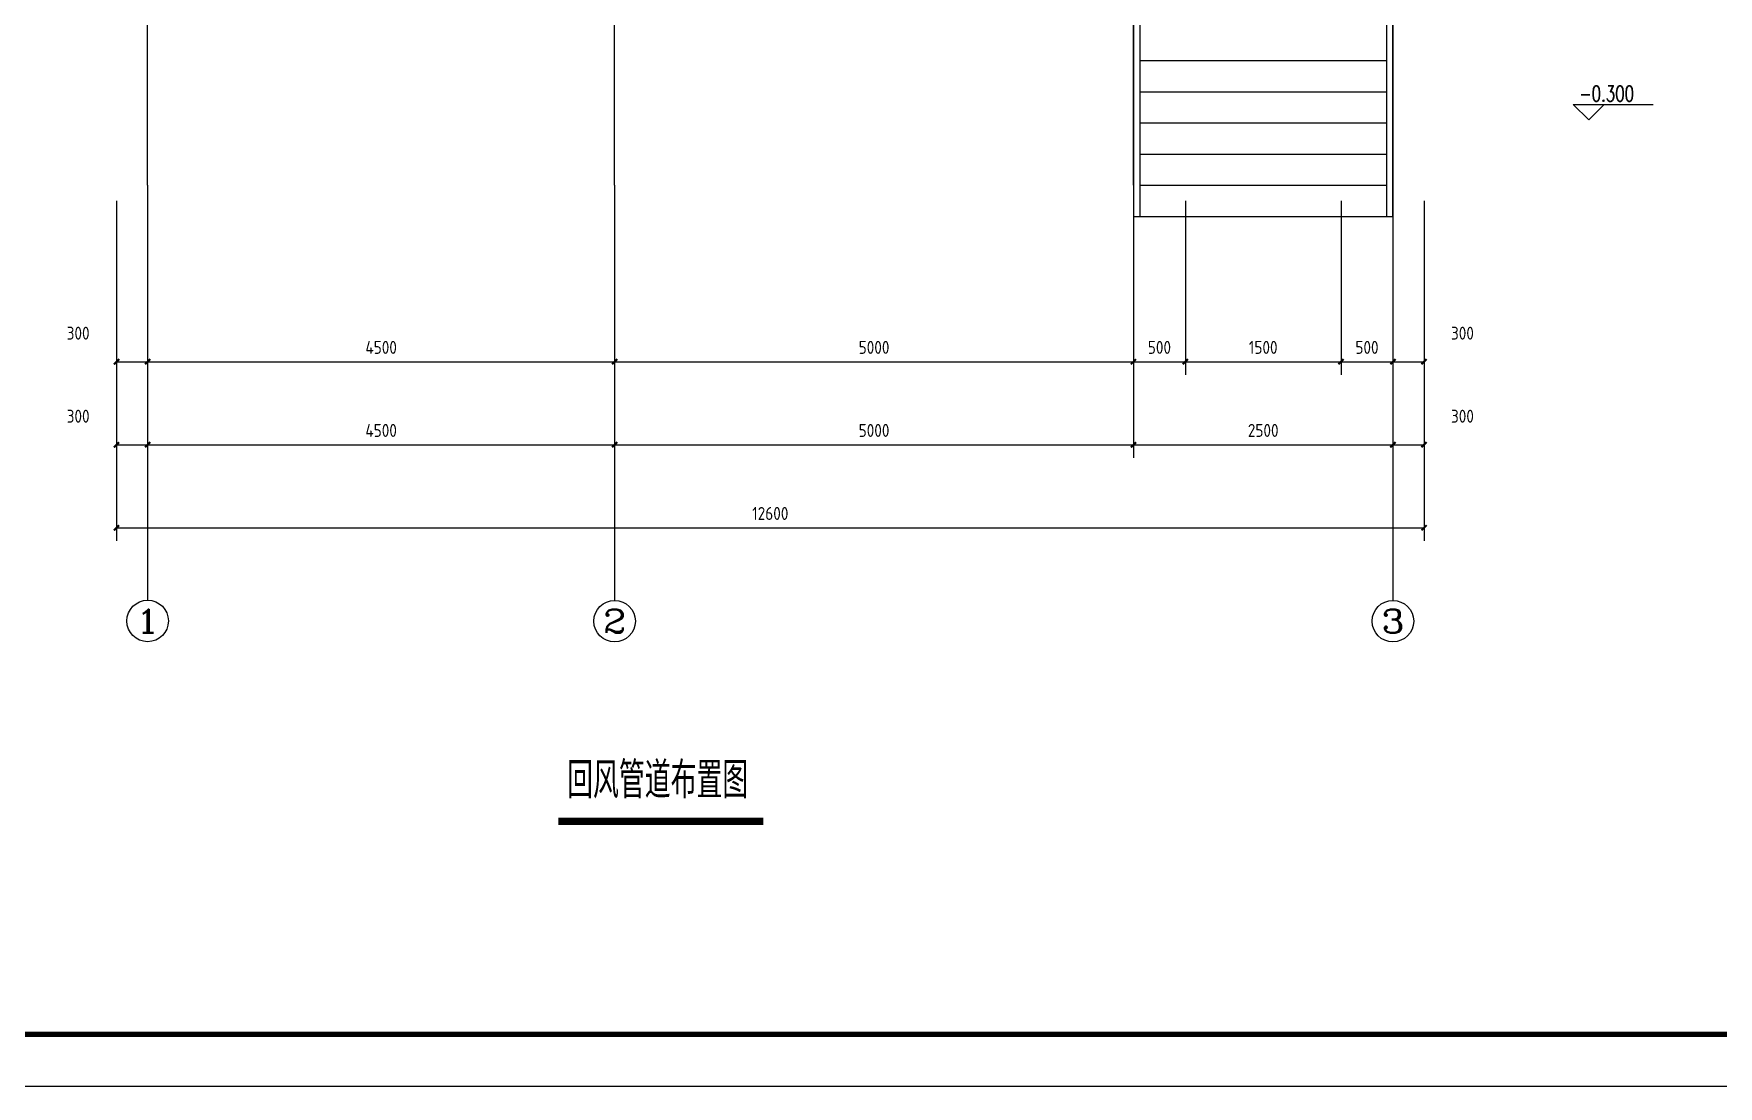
# Model space of a CAD drawing. Extents: x 5136380 to 5447195, y -425726 to -253846.
# Drawn here: x 5330064 to 5346298, y -399873 to -389733 of the extents above; entities that cross this region are included whole.
import ezdxf
from ezdxf.enums import TextEntityAlignment as Align

# ---------------------------------------------------------------- set-up
doc = ezdxf.new("R2010")
doc.units = 0
doc.header["$LTSCALE"] = 1000
doc.header["$MEASUREMENT"] = 0
doc.linetypes.add('DOTE', pattern=[2.42, 2, -0.2, 0.02, -0.2])
doc.layers.get('0').update_dxf_attribs({"linetype": 'CONTINUOUS'})
doc.layers.get('Defpoints').update_dxf_attribs({"linetype": 'CONTINUOUS'})
for name, color, linetype in [('AXIS', 3, 'CONTINUOUS'), ('AXIS_TEXT', 7, 'CONTINUOUS'), ('DIM_ELEV', 3, 'CONTINUOUS'), ('DIM_SYMB', 3, 'CONTINUOUS'), ('DOTE', 252, 'CONTINUOUS'), ('PUB_TEXT', 7, 'CONTINUOUS'), ('PUB_TITLE', 4, 'CONTINUOUS'), ('STAIR', 5, 'CONTINUOUS')]:
    doc.layers.add(name, color=color, linetype=linetype)
doc.styles.add('_TCH_AXIS', font='COMPLEX', dxfattribs={"bigfont": 'GBCBIG'})
doc.styles.add('_TCH_DIM', font='SIMPLEX', dxfattribs={"bigfont": 'GBCBIG'})
doc.styles.add('COMPLEX', font='COMPLEX')
doc.styles.add('sceie', font='sceie.shx', dxfattribs={"bigfont": 'sceic.shx'})
doc.styles.add('样式 1', font='sceie.shx', dxfattribs={"width": 0.75, "bigfont": 'sceic.shx'})
doc.dimstyles.new('副本 STANDARD', dxfattribs={"dimscale": 50, "dimtxt": 2.5, "dimasz": 1, "dimexe": 2.5, "dimexo": 3, "dimgap": 1.5, "dimtad": 1, "dimdec": 0, "dimzin": 0, "dimdsep": 46, "dimtxsty": 'sceie', "dimblk": 'ARCHTICK', "dimcen": 0.09, "dimadec": 0, "dimazin": 0, "dimtfac": 1, "dimtdec": 0, "dimtix": 1, "dimtmove": 2, "dimatfit": 3, "dimfxl": 0, "dimtolj": 1, "dimtzin": 0, "dimarcsym": 0})

# ---------------------------------------------------------------- blocks, each defined once
blk = doc.blocks.new('_ArchTick')
at = {"color": 0, "linetype": 'ByBlock', "const_width": 0.4}
blk.add_lwpolyline([(-0.5, -0.5), (0.5, 0.5)], dxfattribs=at)
blk = doc.blocks.new('*D215')
at = {"color": 0, "lineweight": -2, "transparency": 16777216}
for p, q in [((5330862, -391343), (5330862, -393018)), ((5331162, -391343), (5331162, -393018)), ((5330862, -392893), (5331162, -392893))]:
    blk.add_line(p, q, dxfattribs=at)
at = {"layer": 'Defpoints', "color": 0, "transparency": 16777216}
for p in [(5330862, -391193), (5331162, -391193), (5331162, -392893)]:
    blk.add_point(p, dxfattribs=at)
at = {"color": 0, "lineweight": -2, "transparency": 16777216, "xscale": 50, "yscale": 50, "zscale": 50, "rotation": 180}
blk.add_blockref('_ArchTick', (5330862, -392893), dxfattribs=at)
at = {"color": 0, "lineweight": -2, "transparency": 16777216, "xscale": 50, "yscale": 50, "zscale": 50}
blk.add_blockref('_ArchTick', (5331162, -392893), dxfattribs=at)
at = {"color": 0, "transparency": 16777216, "insert": (5330492, -392618), "char_height": 125, "attachment_point": 5, "style": 'sceie'}
blk.add_mtext('\\A1;300', dxfattribs=at)
blk = doc.blocks.new('*D216')
at = {"color": 0, "lineweight": -2, "transparency": 16777216}
for p, q in [((5331162, -391343), (5331162, -393018)), ((5335662, -391343), (5335662, -393018)), ((5331162, -392893), (5335662, -392893))]:
    blk.add_line(p, q, dxfattribs=at)
at = {"layer": 'Defpoints', "color": 0, "transparency": 16777216}
for p in [(5331162, -391193), (5335662, -391193), (5335662, -392893)]:
    blk.add_point(p, dxfattribs=at)
at = {"color": 0, "lineweight": -2, "transparency": 16777216, "xscale": 50, "yscale": 50, "zscale": 50, "rotation": 180}
blk.add_blockref('_ArchTick', (5331162, -392893), dxfattribs=at)
at = {"color": 0, "lineweight": -2, "transparency": 16777216, "xscale": 50, "yscale": 50, "zscale": 50}
blk.add_blockref('_ArchTick', (5335662, -392893), dxfattribs=at)
at = {"color": 0, "transparency": 16777216, "insert": (5333412, -392755), "char_height": 125, "attachment_point": 5, "style": 'sceie'}
blk.add_mtext('\\A1;4500', dxfattribs=at)
blk = doc.blocks.new('*D217')
at = {"color": 0, "lineweight": -2, "transparency": 16777216}
for p, q in [((5335662, -391343), (5335662, -393018)), ((5340662, -391343), (5340662, -393018)), ((5335662, -392893), (5340662, -392893))]:
    blk.add_line(p, q, dxfattribs=at)
at = {"layer": 'Defpoints', "color": 0, "transparency": 16777216}
for p in [(5335662, -391193), (5340662, -391193), (5340662, -392893)]:
    blk.add_point(p, dxfattribs=at)
at = {"color": 0, "lineweight": -2, "transparency": 16777216, "xscale": 50, "yscale": 50, "zscale": 50, "rotation": 180}
blk.add_blockref('_ArchTick', (5335662, -392893), dxfattribs=at)
at = {"color": 0, "lineweight": -2, "transparency": 16777216, "xscale": 50, "yscale": 50, "zscale": 50}
blk.add_blockref('_ArchTick', (5340662, -392893), dxfattribs=at)
at = {"color": 0, "transparency": 16777216, "insert": (5338162, -392755), "char_height": 125, "attachment_point": 5, "style": 'sceie'}
blk.add_mtext('\\A1;5000', dxfattribs=at)
blk = doc.blocks.new('*D218')
at = {"color": 0, "lineweight": -2, "transparency": 16777216}
for p, q in [((5340662, -391343), (5340662, -393018)), ((5341162, -391343), (5341162, -393018)), ((5340662, -392893), (5341162, -392893))]:
    blk.add_line(p, q, dxfattribs=at)
at = {"layer": 'Defpoints', "color": 0, "transparency": 16777216}
for p in [(5340662, -391193), (5341162, -391193), (5341162, -392893)]:
    blk.add_point(p, dxfattribs=at)
at = {"color": 0, "lineweight": -2, "transparency": 16777216, "xscale": 50, "yscale": 50, "zscale": 50, "rotation": 180}
blk.add_blockref('_ArchTick', (5340662, -392893), dxfattribs=at)
at = {"color": 0, "lineweight": -2, "transparency": 16777216, "xscale": 50, "yscale": 50, "zscale": 50}
blk.add_blockref('_ArchTick', (5341162, -392893), dxfattribs=at)
at = {"color": 0, "transparency": 16777216, "insert": (5340912, -392755), "char_height": 125, "attachment_point": 5, "style": 'sceie'}
blk.add_mtext('\\A1;500', dxfattribs=at)
blk = doc.blocks.new('*D219')
at = {"color": 0, "lineweight": -2, "transparency": 16777216}
for p, q in [((5341162, -391343), (5341162, -393018)), ((5342662, -391343), (5342662, -393018)), ((5341162, -392893), (5342662, -392893))]:
    blk.add_line(p, q, dxfattribs=at)
at = {"layer": 'Defpoints', "color": 0, "transparency": 16777216}
for p in [(5341162, -391193), (5342662, -391193), (5342662, -392893)]:
    blk.add_point(p, dxfattribs=at)
at = {"color": 0, "lineweight": -2, "transparency": 16777216, "xscale": 50, "yscale": 50, "zscale": 50, "rotation": 180}
blk.add_blockref('_ArchTick', (5341162, -392893), dxfattribs=at)
at = {"color": 0, "lineweight": -2, "transparency": 16777216, "xscale": 50, "yscale": 50, "zscale": 50}
blk.add_blockref('_ArchTick', (5342662, -392893), dxfattribs=at)
at = {"color": 0, "transparency": 16777216, "insert": (5341912, -392755), "char_height": 125, "attachment_point": 5, "style": 'sceie'}
blk.add_mtext('\\A1;1500', dxfattribs=at)
blk = doc.blocks.new('*D220')
at = {"color": 0, "lineweight": -2, "transparency": 16777216}
for p, q in [((5342662, -391343), (5342662, -393018)), ((5343162, -391343), (5343162, -393018)), ((5342662, -392893), (5343162, -392893))]:
    blk.add_line(p, q, dxfattribs=at)
at = {"layer": 'Defpoints', "color": 0, "transparency": 16777216}
for p in [(5342662, -391193), (5343162, -391193), (5343162, -392893)]:
    blk.add_point(p, dxfattribs=at)
at = {"color": 0, "lineweight": -2, "transparency": 16777216, "xscale": 50, "yscale": 50, "zscale": 50, "rotation": 180}
blk.add_blockref('_ArchTick', (5342662, -392893), dxfattribs=at)
at = {"color": 0, "lineweight": -2, "transparency": 16777216, "xscale": 50, "yscale": 50, "zscale": 50}
blk.add_blockref('_ArchTick', (5343162, -392893), dxfattribs=at)
at = {"color": 0, "transparency": 16777216, "insert": (5342912, -392755), "char_height": 125, "attachment_point": 5, "style": 'sceie'}
blk.add_mtext('\\A1;500', dxfattribs=at)
blk = doc.blocks.new('*D221')
at = {"color": 0, "lineweight": -2, "transparency": 16777216}
for p, q in [((5343162, -391343), (5343162, -393018)), ((5343462, -391343), (5343462, -393018)), ((5343162, -392893), (5343462, -392893))]:
    blk.add_line(p, q, dxfattribs=at)
at = {"layer": 'Defpoints', "color": 0, "transparency": 16777216}
for p in [(5343162, -391193), (5343462, -391193), (5343462, -392893)]:
    blk.add_point(p, dxfattribs=at)
at = {"color": 0, "lineweight": -2, "transparency": 16777216, "xscale": 50, "yscale": 50, "zscale": 50, "rotation": 180}
blk.add_blockref('_ArchTick', (5343162, -392893), dxfattribs=at)
at = {"color": 0, "lineweight": -2, "transparency": 16777216, "xscale": 50, "yscale": 50, "zscale": 50}
blk.add_blockref('_ArchTick', (5343462, -392893), dxfattribs=at)
at = {"color": 0, "transparency": 16777216, "insert": (5343832, -392618), "char_height": 125, "attachment_point": 5, "style": 'sceie'}
blk.add_mtext('\\A1;300', dxfattribs=at)
blk = doc.blocks.new('*D231')
at = {"color": 0, "lineweight": -2, "transparency": 16777216}
for p, q in [((5330862, -391343), (5330862, -393818)), ((5331162, -391343), (5331162, -393818)), ((5330862, -393693), (5331162, -393693))]:
    blk.add_line(p, q, dxfattribs=at)
at = {"layer": 'Defpoints', "color": 0, "transparency": 16777216}
for p in [(5330862, -391193), (5331162, -391193), (5331162, -393693)]:
    blk.add_point(p, dxfattribs=at)
at = {"color": 0, "lineweight": -2, "transparency": 16777216, "xscale": 50, "yscale": 50, "zscale": 50, "rotation": 180}
blk.add_blockref('_ArchTick', (5330862, -393693), dxfattribs=at)
at = {"color": 0, "lineweight": -2, "transparency": 16777216, "xscale": 50, "yscale": 50, "zscale": 50}
blk.add_blockref('_ArchTick', (5331162, -393693), dxfattribs=at)
at = {"color": 0, "transparency": 16777216, "insert": (5330492, -393418), "char_height": 125, "attachment_point": 5, "style": 'sceie'}
blk.add_mtext('\\A1;300', dxfattribs=at)
blk = doc.blocks.new('*D232')
at = {"color": 0, "lineweight": -2, "transparency": 16777216}
for p, q in [((5331162, -391343), (5331162, -393818)), ((5335662, -391343), (5335662, -393818)), ((5331162, -393693), (5335662, -393693))]:
    blk.add_line(p, q, dxfattribs=at)
at = {"layer": 'Defpoints', "color": 0, "transparency": 16777216}
for p in [(5331162, -391193), (5335662, -391193), (5335662, -393693)]:
    blk.add_point(p, dxfattribs=at)
at = {"color": 0, "lineweight": -2, "transparency": 16777216, "xscale": 50, "yscale": 50, "zscale": 50, "rotation": 180}
blk.add_blockref('_ArchTick', (5331162, -393693), dxfattribs=at)
at = {"color": 0, "lineweight": -2, "transparency": 16777216, "xscale": 50, "yscale": 50, "zscale": 50}
blk.add_blockref('_ArchTick', (5335662, -393693), dxfattribs=at)
at = {"color": 0, "transparency": 16777216, "insert": (5333412, -393555), "char_height": 125, "attachment_point": 5, "style": 'sceie'}
blk.add_mtext('\\A1;4500', dxfattribs=at)
blk = doc.blocks.new('*D233')
at = {"color": 0, "lineweight": -2, "transparency": 16777216}
for p, q in [((5335662, -391343), (5335662, -393818)), ((5340662, -391343), (5340662, -393818)), ((5335662, -393693), (5340662, -393693))]:
    blk.add_line(p, q, dxfattribs=at)
at = {"layer": 'Defpoints', "color": 0, "transparency": 16777216}
for p in [(5335662, -391193), (5340662, -391193), (5340662, -393693)]:
    blk.add_point(p, dxfattribs=at)
at = {"color": 0, "lineweight": -2, "transparency": 16777216, "xscale": 50, "yscale": 50, "zscale": 50, "rotation": 180}
blk.add_blockref('_ArchTick', (5335662, -393693), dxfattribs=at)
at = {"color": 0, "lineweight": -2, "transparency": 16777216, "xscale": 50, "yscale": 50, "zscale": 50}
blk.add_blockref('_ArchTick', (5340662, -393693), dxfattribs=at)
at = {"color": 0, "transparency": 16777216, "insert": (5338162, -393555), "char_height": 125, "attachment_point": 5, "style": 'sceie'}
blk.add_mtext('\\A1;5000', dxfattribs=at)
blk = doc.blocks.new('*D234')
at = {"color": 0, "lineweight": -2, "transparency": 16777216}
for p, q in [((5340662, -391343), (5340662, -393818)), ((5343162, -391343), (5343162, -393818)), ((5340662, -393693), (5343162, -393693))]:
    blk.add_line(p, q, dxfattribs=at)
at = {"layer": 'Defpoints', "color": 0, "transparency": 16777216}
for p in [(5340662, -391193), (5343162, -391193), (5343162, -393693)]:
    blk.add_point(p, dxfattribs=at)
at = {"color": 0, "lineweight": -2, "transparency": 16777216, "xscale": 50, "yscale": 50, "zscale": 50, "rotation": 180}
blk.add_blockref('_ArchTick', (5340662, -393693), dxfattribs=at)
at = {"color": 0, "lineweight": -2, "transparency": 16777216, "xscale": 50, "yscale": 50, "zscale": 50}
blk.add_blockref('_ArchTick', (5343162, -393693), dxfattribs=at)
at = {"color": 0, "transparency": 16777216, "insert": (5341912, -393555), "char_height": 125, "attachment_point": 5, "style": 'sceie'}
blk.add_mtext('\\A1;2500', dxfattribs=at)
blk = doc.blocks.new('*D235')
at = {"color": 0, "lineweight": -2, "transparency": 16777216}
for p, q in [((5343162, -391343), (5343162, -393818)), ((5343462, -391343), (5343462, -393818)), ((5343162, -393693), (5343462, -393693))]:
    blk.add_line(p, q, dxfattribs=at)
at = {"layer": 'Defpoints', "color": 0, "transparency": 16777216}
for p in [(5343162, -391193), (5343462, -391193), (5343462, -393693)]:
    blk.add_point(p, dxfattribs=at)
at = {"color": 0, "lineweight": -2, "transparency": 16777216, "xscale": 50, "yscale": 50, "zscale": 50, "rotation": 180}
blk.add_blockref('_ArchTick', (5343162, -393693), dxfattribs=at)
at = {"color": 0, "lineweight": -2, "transparency": 16777216, "xscale": 50, "yscale": 50, "zscale": 50}
blk.add_blockref('_ArchTick', (5343462, -393693), dxfattribs=at)
at = {"color": 0, "transparency": 16777216, "insert": (5343832, -393418), "char_height": 125, "attachment_point": 5, "style": 'sceie'}
blk.add_mtext('\\A1;300', dxfattribs=at)
blk = doc.blocks.new('*D236')
at = {"color": 0, "lineweight": -2, "transparency": 16777216}
for p, q in [((5330862, -391343), (5330862, -394618)), ((5343462, -391343), (5343462, -394618)), ((5330862, -394493), (5343462, -394493))]:
    blk.add_line(p, q, dxfattribs=at)
at = {"layer": 'Defpoints', "color": 0, "transparency": 16777216}
for p in [(5330862, -391193), (5343462, -391193), (5343462, -394493)]:
    blk.add_point(p, dxfattribs=at)
at = {"color": 0, "lineweight": -2, "transparency": 16777216, "xscale": 50, "yscale": 50, "zscale": 50, "rotation": 180}
blk.add_blockref('_ArchTick', (5330862, -394493), dxfattribs=at)
at = {"color": 0, "lineweight": -2, "transparency": 16777216, "xscale": 50, "yscale": 50, "zscale": 50}
blk.add_blockref('_ArchTick', (5343462, -394493), dxfattribs=at)
at = {"color": 0, "transparency": 16777216, "insert": (5337162, -394355), "char_height": 125, "attachment_point": 5, "style": 'sceie'}
blk.add_mtext('\\A1;12600', dxfattribs=at)
blk = doc.blocks.new('_AXISO')
blk.add_circle((0, 0), 0.5)
at = {"layer": 'AXIS_TEXT', "style": 'COMPLEX', "width": 1.041667}
blk.add_attdef('A', text='', height=0.56, dxfattribs=at).set_placement((-0.25, -0.28), (0.25, -0.28), align=Align.FIT)

msp = doc.modelspace()

# ---------------------------------------------------------------- linework, layer by layer
at = {"layer": 'AXIS', "color": 0}
for p, q in [((5331162, -391192.7), (5331162, -395192.7)), ((5335662, -391192.7), (5335662, -395192.7)), ((5343162, -391192.7), (5343162, -395192.7))]:
    msp.add_line(p, q, dxfattribs=at)
at = {"layer": 'DIM_ELEV', "color": 0}
for p, q in [((5345048.6, -390564.3), (5344898.6, -390414.3)), ((5344898.6, -390414.3), (5345668.7, -390414.3)), ((5345048.6, -390564.3), (5345198.6, -390414.3))]:
    msp.add_line(p, q, dxfattribs=at)
at = {"layer": 'DIM_SYMB', "const_width": 70}
msp.add_lwpolyline([(5335119.6, -397322.1), (5337095.4, -397322.1)], dxfattribs=at)
at = {"layer": 'DOTE', "linetype": 'DOTE'}
for p, q in [((5331162, -391192.7), (5331162, -374892.7)), ((5335662, -391192.7), (5335662, -374892.7)), ((5343162, -391192.7), (5343162, -374892.7)), ((5343162, -374892.7), (5343162, -392792.7))]:
    msp.add_line(p, q, dxfattribs=at)
at = {"layer": 'DOTE', "color": 253, "linetype": 'DOTE'}
for p, q in [((5340662.3, -391192.7), (5340662.3, -385215.2)), ((5340662, -391192.7), (5340662, -385692.7))]:
    msp.add_line(p, q, dxfattribs=at)
at = {"layer": 'PUB_TITLE', "color": 4}
msp.add_lwpolyline([(5317671, -399873.5), (5359721, -399873.5), (5359721, -370173.5), (5317671, -370173.5)], close=True, dxfattribs=at)
at = {"layer": 'PUB_TITLE', "color": 4, "const_width": 50}
msp.add_lwpolyline([(5318921, -399373.5), (5359221, -399373.5), (5359221, -370673.5), (5318921, -370673.5)], close=True, dxfattribs=at)
at = {"layer": 'STAIR', "color": 253}
for p, q in [((5340722.3, -389992.7), (5343102.3, -389992.7)), ((5340722.3, -390292.7), (5343102.3, -390292.7)), ((5340722.3, -390592.7), (5343102.3, -390592.7)), ((5340722.3, -390892.7), (5343102.3, -390892.7)), ((5340722.3, -391192.7), (5343102.3, -391192.7))]:
    msp.add_line(p, q, dxfattribs=at)
for points in [[(5340662.3, -388492.7), (5340662.3, -391492.7), (5343162.3, -391492.7), (5343162.3, -388492.7)], [(5340722.3, -388492.7), (5340722.3, -391492.7)], [(5343102.3, -391492.7), (5343102.3, -388492.7)]]:
    msp.add_lwpolyline(points, dxfattribs=at)

# ---------------------------------------------------------------- block references
at = {"layer": 'AXIS', "color": 0}
ref = msp.add_blockref('_AXISO', (5331162, -395390.5), dxfattribs=dict(at, xscale=400, yscale=400, zscale=400))
ref.add_attrib('A', '1', dxfattribs={"layer": 'AXIS_TEXT', "color": 0, "height": 226.3, "style": '_TCH_AXIS', "width": 2.333333}).set_placement((5331048.9, -395503.7), (5331275.1, -395503.7), align=Align.FIT)
ref = msp.add_blockref('_AXISO', (5335662, -395392.7), dxfattribs=dict(at, xscale=400, yscale=400, zscale=400))
ref.add_attrib('A', '2', dxfattribs={"layer": 'AXIS_TEXT', "color": 0, "height": 226.3, "style": '_TCH_AXIS', "width": 1.5}).set_placement((5335548.9, -395505.9), (5335775.1, -395505.9), align=Align.FIT)
ref = msp.add_blockref('_AXISO', (5343162, -395392.7), dxfattribs=dict(at, xscale=400, yscale=400, zscale=400))
ref.add_attrib('A', '3', dxfattribs={"layer": 'AXIS_TEXT', "color": 0, "height": 226.3, "style": '_TCH_AXIS', "width": 1.5}).set_placement((5343048.9, -395505.9), (5343275.1, -395505.9), align=Align.FIT)

# ---------------------------------------------------------------- texts
at = {"layer": 'PUB_TEXT', "color": 0}
for s, height, style, width, p in [('-0.300', 150, '_TCH_DIM', 0.705882, (5344959.1, -390384.7)), ('回风管道布置图', 350, '样式 1', 0.75, (5335204, -397099.4))]:
    msp.add_text(s, height=height, dxfattribs=dict(at, style=style, width=width)).set_placement(p)

# ---------------------------------------------------------------- dimensions: what is measured, and where the dimension line sits
at = {"color": 0}
for base, p1, p2, picture, middle in [((5331162, -392892.7), (5330862, -391192.7), (5331162, -391192.7), '*D215', (5330492, -392617.7)), ((5331162, -393692.7), (5330862, -391192.7), (5331162, -391192.7), '*D231', (5330492, -393417.7)), ((5343462, -392892.7), (5343162, -391192.7), (5343462, -391192.7), '*D221', (5343832, -392617.7)), ((5343462, -393692.7), (5343162, -391192.7), (5343462, -391192.7), '*D235', (5343832, -393417.7))]:
    dim = msp.add_linear_dim(base=base, p1=p1, p2=p2, angle=0, dimstyle='副本 STANDARD', dxfattribs=at)
    dim.commit()
    dim.dimension.update_dxf_attribs({"geometry": picture, "text_midpoint": middle, "dimtype": 161})
for p1, p2, distance, picture, middle in [((5330862, -391192.7), (5343462, -391192.7), -3300, '*D236', (5337162, -394355.2)), ((5331162, -391192.7), (5335662, -391192.7), -1700, '*D216', (5333412, -392755.2)), ((5331162, -391192.7), (5335662, -391192.7), -2500, '*D232', (5333412, -393555.2)), ((5335662, -391192.7), (5340662, -391192.7), -1700, '*D217', (5338162, -392755.2)), ((5335662, -391192.7), (5340662, -391192.7), -2500, '*D233', (5338162, -393555.2)), ((5340662, -391192.7), (5341162.3, -391192.7), -1700, '*D218', (5340912.1, -392755.2)), ((5340662, -391192.7), (5343162, -391192.7), -2500, '*D234', (5341912, -393555.2)), ((5341162.3, -391192.7), (5342662.3, -391192.7), -1700, '*D219', (5341912.3, -392755.2)), ((5342662.3, -391192.7), (5343162, -391192.7), -1700, '*D220', (5342912.1, -392755.2))]:
    dim = msp.add_aligned_dim(p1=p1, p2=p2, distance=distance, dimstyle='副本 STANDARD', dxfattribs=at)
    dim.commit()
    dim.dimension.update_dxf_attribs({"geometry": picture, "text_midpoint": middle})

doc.saveas('drawing.dxf')
